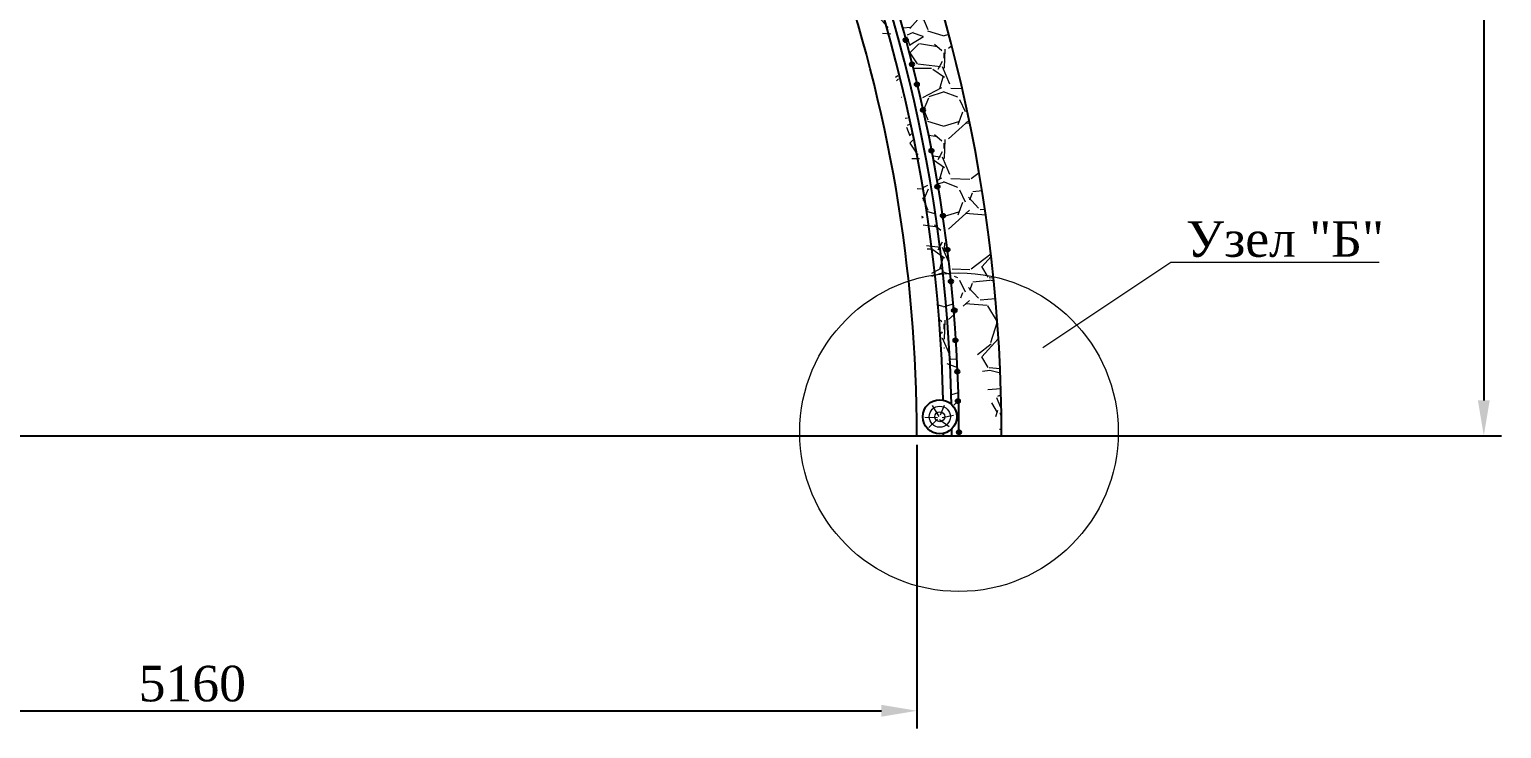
# Model space of a CAD drawing. Header units: millimetres. Extents: x -46762 to 161452, y -66984 to 31524.
# Drawn here: x -39204 to -34026, y -13341 to -10882 of the extents above; entities that cross this region are included whole.
import ezdxf

# ---------------------------------------------------------------- set-up
doc = ezdxf.new("R2010")
doc.units = ezdxf.units.MM
doc.header["$LTSCALE"] = 0.5
doc.styles.get("Standard").update_dxf_attribs({"font": 'TIMES.TTF'})
doc.dimstyles.new('ISO-25', dxfattribs={"dimscale": 50, "dimtxt": 2.5, "dimasz": 2.5, "dimexe": 1.25, "dimexo": 0.625, "dimtad": 1, "dimdec": 0, "dimtxsty": 'Standard', "dimcen": 2.5, "dimadec": 0, "dimazin": 0, "dimtfac": 1, "dimtdec": 0, "dimtmove": 0, "dimatfit": 3, "dimfxl": 1, "dimarcsym": 0})

# ---------------------------------------------------------------- blocks, each defined once
blk = doc.blocks.new('*D9')
at = {"color": 0, "lineweight": -2}
for p, q in [((-38631.4, -8216.3), (-34026.1, -8216.3)), ((-34088.6, -8341.3), (-34088.6, -12186.3)), ((-38631.4, -12311.3), (-34026.1, -12311.3))]:
    blk.add_line(p, q, dxfattribs=at)
at = {"color": 0}
for points in [[(-34109.4, -8341.3), (-34067.8, -8341.3), (-34088.6, -8216.3)], [(-34109.4, -12186.3), (-34067.8, -12186.3), (-34088.6, -12311.3)]]:
    blk.add_solid(points, dxfattribs=at)
at = {"layer": 'Defpoints', "color": 0}
for p in [(-38662.7, -8216.3), (-38662.7, -12311.3), (-34088.6, -12311.3)]:
    blk.add_point(p, dxfattribs=at)
at = {"color": 0, "lineweight": 15, "insert": (-34183.6, -10388.4), "char_height": 125, "attachment_point": 5, "rotation": 90}
blk.add_mtext('4095', dxfattribs=at)
blk = doc.blocks.new('*D10')
at = {"color": 0, "lineweight": -2}
for p, q in [((-41242.7, -12342.6), (-41242.7, -13340.6)), ((-36082.7, -12342.6), (-36082.7, -13340.6)), ((-41117.7, -13278.1), (-36207.7, -13278.1))]:
    blk.add_line(p, q, dxfattribs=at)
at = {"color": 0}
for points in [[(-41117.7, -13257.3), (-41117.7, -13299), (-41242.7, -13278.1)], [(-36207.7, -13257.3), (-36207.7, -13299), (-36082.7, -13278.1)]]:
    blk.add_solid(points, dxfattribs=at)
at = {"layer": 'Defpoints', "color": 0}
for p in [(-41242.7, -12311.3), (-36082.7, -12311.3), (-36082.7, -13278.1)]:
    blk.add_point(p, dxfattribs=at)
at = {"color": 0, "lineweight": 15, "insert": (-38631.5, -13183.3), "char_height": 125, "attachment_point": 5}
blk.add_mtext('5160', dxfattribs=at)

msp = doc.modelspace()

# ---------------------------------------------------------------- hatches: boundary and pattern name
at = {"lineweight": 9}
h = msp.add_hatch(dxfattribs=at)
h.set_pattern_fill('GRAVEL', color=256, scale=12.5, style=0)
h.set_pattern_definition([(228.0128, (-97673.256, -17195.63), (-2540.002158, -2857.503511), [42.7151, -4228.8125]), (184.9697, (-97701.831, -17227.38), (3810.0061633, 317.4977594), [73.3006, -7256.75]), (132.5104, (-97774.856, -17233.73), (3174.99769, -3492.5034116), [51.6853, -5116.8375]), (267.2737, (-97898.681, -17313.105), (317.4986214, 6349.9979567), [66.7506, -6608.3]), (292.8337, (-97901.856, -17379.78), (-1587.504507, 3810.0021663), [65.4543, -6479.975]), (357.2737, (-97876.456, -17440.105), (-6349.9979567, 317.4986214), [66.7506, -6608.3]), (37.6942, (-97809.781, -17443.28), (-4127.5026077, -3174.9971696), [88.2742, -8739.1375]), (72.2553, (-97739.931, -17389.305), (2222.5044457, 6985.0020258), [83.34, -8250.6625]), (121.4296, (-97714.531, -17309.93), (-2540.0006544, 4127.495145), [66.9766, -6630.6875]), (175.2364, (-97749.456, -17252.78), (3492.497257, -317.49702), [76.4641, -3746.7375]), (222.3974, (-97825.656, -17246.43), (-3810.0001147, -3492.4954563), [98.8848, -9789.6]), (138.8141, (-97584.356, -17316.28), (-2222.498584, 1904.99707), [33.7506, -3341.325]), (171.4692, (-97609.756, -17294.055), (4127.4936994, -635.0016), [64.2102, -6356.825]), (225, (-97673.26, -17284.53), (-7e-14, -317.4998), [44.9011, -404.1112]), (203.1986, (-97695.48, -17246.43), (1587.505353, 635.002784), [24.1801, -2393.825]), (291.8014, (-97717.706, -17255.955), (-317.50022, 952.500614), [34.1957, -1675.6]), (30.9638, (-97705.006, -17287.705), (952.498994, 635.000495), [55.54, -1795.7875]), (161.5651, (-97657.38, -17259.13), (635.00029, -317.49953), [40.1609, -963.8625]), (16.3895, (-97901.856, -17255.955), (3175.001752, 952.498019), [56.261, -5569.85]), (70.3462, (-97847.88, -17240.08), (-1269.996461, -3492.495061), [47.1999, -4672.775]), (293.1986, (-97657.38, -17195.63), (-635.002784, 1587.505353), [48.36, -2369.65]), (343.6105, (-97638.33, -17240.08), (-3175.001752, 952.498019), [56.261, -5569.85]), (339.444, (-97901.856, -17452.805), (-1587.50197, 634.99923), [54.2544, -2658.4625]), (294.7751, (-97851.056, -17471.855), (-1587.4963005, 3492.498378), [45.459, -4500.45]), (66.8014, (-97654.206, -17513.13), (635.002784, 1587.505353), [48.36, -2369.65]), (17.354, (-97635.156, -17468.68), (-4127.500223, -1269.9980845), [53.2229, -5269.05]), (69.444, (-97809.78, -17513.13), (-634.99923, -1587.50197), [27.1273, -2685.6]), (101.3099, (-97673.256, -17513.13), (-317.49843, 1269.99593), [16.1894, -1602.75]), (165.9638, (-97676.43, -17497.255), (952.50067, -317.49945), [65.4542, -1243.6312]), (186.009, (-97739.931, -17481.38), (3174.995318, 317.4992586), [60.6584, -6005.175]), (303.6901, (-97705.01, -17316.28), (-317.50011, 634.99939), [45.7905, -1098.9725]), (353.1572, (-97679.606, -17354.38), (5397.502232, -635.002844), [79.9446, -7914.5]), (60.9454, (-97600.23, -17363.905), (-1269.997046, -2222.494701), [32.6885, -3236.175]), (90, (-97584.36, -17335.33), (-317.5, 317.5), [19.05, -298.45]), (120.2564, (-97746.28, -17471.855), (1269.997308, -2222.498879), [44.1084, -4366.7375]), (48.0128, (-97768.506, -17433.755), (2540.002158, 2857.503511), [85.4304, -4186.1]), (0, (-97711.36, -17370.25), (317.5, 317.5), [82.55, -234.95]), (325.3048, (-97628.806, -17370.255), (-3174.994499, 2222.500211), [50.2012, -4969.9125]), (254.0546, (-97587.53, -17398.83), (-317.50081, -1270.003025), [46.2286, -2265.2125]), (207.646, (-97600.231, -17443.28), (-6032.497881, -3175.0019968), [75.2681, -7451.5625]), (175.4261, (-97666.906, -17478.205), (-4127.5009506, 317.498464), [79.6286, -7883.225]), (175.4261, (-97666.906, -17478.205), (-4127.5009506, 317.498464), [79.6286, -7883.225])])
edge = h.paths.add_edge_path()
edge.add_arc((-41238.51, -12310.84), 5453.81, 359.99482, 386.14505)
edge.add_arc((-41238.51, -12310.84), 5303.81, 359.99482, 386.14505)
h = msp.add_hatch(color=256)
h.paths.add_polyline_path([(-36121.97, -10911.84, 0.0001469), (-36121.98, -10914.96, -0.4075683), (-36117.26, -10919.79, -0.2818112), (-36119.89, -10924.1), (-36116.28, -10924.1, 0.1768497), (-36114.53, -10919.29, 0.4140377)])
h.paths.add_polyline_path([(-36121.98, -10914.96, -0.0001469), (-36121.97, -10911.84, 0.4143895), (-36129.43, -10919.29, 0.1768497), (-36127.68, -10924.1), (-36124.29, -10924.1, -0.2818112), (-36126.92, -10919.79, -0.4208902)])
h.paths.add_polyline_path([(-36116.28, -10924.1), (-36119.89, -10924.1, -0.2405059), (-36124.29, -10924.1), (-36127.68, -10924.1, 0.4650741)])
h = msp.add_hatch(color=256)
h.paths.add_polyline_path([(-36126.8, -10918.7, -0.0003244), (-36124.55, -10918.98, -0.8203955), (-36119.51, -10919.6, -0.0003244), (-36117.26, -10919.89, 0.0050535), (-36117.26, -10919.79, 0.892068)])
h.paths.add_polyline_path([(-36117.26, -10919.89, 0.0003244), (-36119.51, -10919.6, -0.0181559), (-36119.5, -10919.79, -1), (-36124.68, -10919.79, -0.0803625), (-36124.55, -10918.98, 0.0003244), (-36126.8, -10918.7, 0.0570445), (-36126.92, -10919.79, 0.9899437)])
h = msp.add_hatch(color=256)
edge = h.paths.add_edge_path()
edge.add_arc((-36122.09, -10919.79), 4.83, 0, 360)
edge = h.paths.add_edge_path(flags=16)
edge.add_arc((-36122.09, -10919.79), 2.59, 0, 360)
h = msp.add_hatch(color=256)
h.paths.add_polyline_path([(-36126.3, -10919.68, -0.0003244), (-36124.05, -10919.96, -0.8203955), (-36119.01, -10920.58, -0.0003244), (-36116.76, -10920.87, 0.0050535), (-36116.76, -10920.77, 0.892068)])
h.paths.add_polyline_path([(-36116.76, -10920.87, 0.0003244), (-36119.01, -10920.58, -0.0181559), (-36119, -10920.77, -1), (-36124.18, -10920.77, -0.0803625), (-36124.05, -10919.96, 0.0003244), (-36126.3, -10919.68, 0.0570445), (-36126.42, -10920.77, 0.9899437)])
h = msp.add_hatch(color=256)
edge = h.paths.add_edge_path()
edge.add_arc((-36121.59, -10920.77), 4.83, 0, 360)
edge = h.paths.add_edge_path(flags=16)
edge.add_arc((-36121.59, -10920.77), 2.59, 0, 360)
for points in [[(-36124.68, -10919.79, 0.4142136), (-36122.09, -10922.38), (-36122.09, -10919.79), (-36119.5, -10919.79, 1)], [(-36124.57, -10919.29, 0.4142136), (-36121.98, -10921.88), (-36121.98, -10919.29), (-36119.39, -10919.29, 1)], [(-36124.18, -10920.77, 0.4142136), (-36121.59, -10923.36), (-36121.59, -10920.77), (-36119, -10920.77, 1)], [(-36119.5, -10919.79), (-36122.09, -10919.79), (-36122.09, -10922.38, 0.4142136)], [(-36122.06, -10918.63, 0.4142136), (-36119.48, -10921.22), (-36119.48, -10918.63), (-36116.89, -10918.63, 1)], [(-36119.39, -10919.29), (-36121.98, -10919.29), (-36121.98, -10921.88, 0.4142136)], [(-36119, -10920.77), (-36121.59, -10920.77), (-36121.59, -10923.36, 0.4142136)], [(-36116.89, -10918.63), (-36119.48, -10918.63), (-36119.48, -10921.22, 0.4142136)], [(-36102.49, -11004.55, 0.4142136), (-36099.91, -11007.14), (-36099.91, -11004.55), (-36097.32, -11004.55, 1)], [(-36102.49, -11004.55, 0.4142136), (-36099.91, -11007.14), (-36099.91, -11004.55), (-36097.32, -11004.55, 1)], [(-36102.38, -11004.06, 0.4142136), (-36099.79, -11006.64), (-36099.79, -11004.06), (-36097.21, -11004.06, 1)], [(-36097.32, -11004.55), (-36099.91, -11004.55), (-36099.91, -11007.14, 0.4142136)], [(-36097.32, -11004.55), (-36099.91, -11004.55), (-36099.91, -11007.14, 0.4142136)], [(-36099.79, -11004.06, 0.4142136), (-36097.21, -11006.64), (-36097.21, -11004.06), (-36094.62, -11004.06, 1)], [(-36097.21, -11004.06), (-36099.79, -11004.06), (-36099.79, -11006.64, 0.4142136)], [(-36094.62, -11004.06), (-36097.21, -11004.06), (-36097.21, -11006.64, 0.4142136)], [(-36085.53, -11075.57, 0.4142136), (-36082.94, -11078.15), (-36082.94, -11075.57), (-36080.35, -11075.57, 1)], [(-36085.41, -11075.07, 0.4142136), (-36082.83, -11077.66), (-36082.83, -11075.07), (-36080.24, -11075.07, 1)], [(-36085.41, -11075.07, 0.4142136), (-36082.83, -11077.66), (-36082.83, -11075.07), (-36080.24, -11075.07, 1)], [(-36083.27, -11072.97, 0.4142136), (-36080.68, -11075.56), (-36080.68, -11072.97), (-36078.09, -11072.97, 1)], [(-36080.35, -11075.57), (-36082.94, -11075.57), (-36082.94, -11078.15, 0.4142136)], [(-36080.24, -11075.07), (-36082.83, -11075.07), (-36082.83, -11077.66, 0.4142136)], [(-36080.24, -11075.07), (-36082.83, -11075.07), (-36082.83, -11077.66, 0.4142136)], [(-36078.09, -11072.97), (-36080.68, -11072.97), (-36080.68, -11075.56, 0.4142136)], [(-36063.81, -11165.34, 0.4142136), (-36061.22, -11167.93), (-36061.22, -11165.34), (-36058.63, -11165.34, 1)], [(-36063.81, -11165.34, 0.4142136), (-36061.22, -11167.93), (-36061.22, -11165.34), (-36058.63, -11165.34, 1)], [(-36063.7, -11164.84, 0.4142136), (-36061.11, -11167.43), (-36061.11, -11164.84), (-36058.52, -11164.84, 1)], [(-36058.63, -11165.34), (-36061.22, -11165.34), (-36061.22, -11167.93, 0.4142136)], [(-36058.63, -11165.34), (-36061.22, -11165.34), (-36061.22, -11167.93, 0.4142136)], [(-36061.11, -11164.84, 0.4142136), (-36058.52, -11167.43), (-36058.52, -11164.84), (-36055.93, -11164.84, 1)], [(-36058.52, -11164.84), (-36061.11, -11164.84), (-36061.11, -11167.43, 0.4142136)], [(-36055.93, -11164.84), (-36058.52, -11164.84), (-36058.52, -11167.43, 0.4142136)], [(-36034.12, -11308.76, 0.4142136), (-36031.53, -11311.35), (-36031.53, -11308.76), (-36028.95, -11308.76, 1)], [(-36034.01, -11308.26, 0.4142136), (-36031.42, -11310.85), (-36031.42, -11308.26), (-36028.83, -11308.26, 1)], [(-36033.65, -11309.84, 0.4142136), (-36031.06, -11312.42), (-36031.06, -11309.84), (-36028.47, -11309.84, 1)], [(-36028.95, -11308.76), (-36031.53, -11308.76), (-36031.53, -11311.35, 0.4142136)], [(-36031.47, -11307.79, 0.4142136), (-36028.88, -11310.38), (-36028.88, -11307.79), (-36026.29, -11307.79, 1)], [(-36028.83, -11308.26), (-36031.42, -11308.26), (-36031.42, -11310.85, 0.4142136)], [(-36028.47, -11309.84), (-36031.06, -11309.84), (-36031.06, -11312.42, 0.4142136)], [(-36026.29, -11307.79), (-36028.88, -11307.79), (-36028.88, -11310.38, 0.4142136)], [(-36013.17, -11435.22, 0.4142136), (-36010.58, -11437.81), (-36010.58, -11435.22), (-36008, -11435.22, 1)], [(-36013.06, -11434.72, 0.4142136), (-36010.47, -11437.31), (-36010.47, -11434.72), (-36007.88, -11434.72, 1)], [(-36008, -11435.22), (-36010.58, -11435.22), (-36010.58, -11437.81, 0.4142136)], [(-36010.47, -11434.72, 0.4142136), (-36007.88, -11437.31), (-36007.88, -11434.72), (-36005.3, -11434.72, 1)], [(-36007.88, -11434.72), (-36010.47, -11434.72), (-36010.47, -11437.31, 0.4142136)], [(-36008.27, -11432.7, 0.4142136), (-36005.68, -11435.29), (-36005.68, -11432.7), (-36003.09, -11432.7, 1)], [(-36005.3, -11434.72), (-36007.88, -11434.72), (-36007.88, -11437.31, 0.4142136)], [(-36003.09, -11432.7), (-36005.68, -11432.7), (-36005.68, -11435.29, 0.4142136)], [(-35996.3, -11536.08, 0.4142136), (-35993.72, -11538.67), (-35993.72, -11536.08), (-35991.13, -11536.08, 1)], [(-35994.11, -11537.77, 0.4142136), (-35991.53, -11540.35), (-35991.53, -11537.77), (-35988.94, -11537.77, 1)], [(-35994.08, -11534.09, 0.4142136), (-35991.49, -11536.68), (-35991.49, -11534.09), (-35988.91, -11534.09, 1)], [(-35994, -11537.27, 0.4142136), (-35991.41, -11539.86), (-35991.41, -11537.27), (-35988.83, -11537.27, 1)], [(-35991.13, -11536.08), (-35993.72, -11536.08), (-35993.72, -11538.67, 0.4142136)], [(-35988.94, -11537.77), (-35991.53, -11537.77), (-35991.53, -11540.35, 0.4142136)], [(-35988.91, -11534.09), (-35991.49, -11534.09), (-35991.49, -11536.68, 0.4142136)], [(-35988.83, -11537.27), (-35991.41, -11537.27), (-35991.41, -11539.86, 0.4142136)], [(-35978.27, -11656.04, 0.4142136), (-35975.68, -11658.62), (-35975.68, -11656.04), (-35973.09, -11656.04, 1)], [(-35977.93, -11656.86, 0.4142136), (-35975.34, -11659.45), (-35975.34, -11656.86), (-35972.76, -11656.86, 1)], [(-35977.82, -11656.37, 0.4142136), (-35975.23, -11658.95), (-35975.23, -11656.37), (-35972.64, -11656.37, 1)], [(-35973.09, -11656.04), (-35975.68, -11656.04), (-35975.68, -11658.62, 0.4142136)], [(-35975.62, -11655, 0.4142136), (-35973.04, -11657.58), (-35973.04, -11655), (-35970.45, -11655, 1)], [(-35972.76, -11656.86), (-35975.34, -11656.86), (-35975.34, -11659.45, 0.4142136)], [(-35972.64, -11656.37), (-35975.23, -11656.37), (-35975.23, -11658.95, 0.4142136)], [(-35970.45, -11655), (-35973.04, -11655), (-35973.04, -11657.58, 0.4142136)], [(-35968.07, -11768.21, 0.4142136), (-35965.48, -11770.79), (-35965.48, -11768.21), (-35962.89, -11768.21, 1)], [(-35965.61, -11768.45, 0.4142136), (-35963.02, -11771.04), (-35963.02, -11768.45), (-35960.43, -11768.45, 1)], [(-35965.49, -11767.95, 0.4142136), (-35962.91, -11770.54), (-35962.91, -11767.95), (-35960.32, -11767.95, 1)], [(-35962.89, -11768.21), (-35965.48, -11768.21), (-35965.48, -11770.79, 0.4142136)], [(-35965.37, -11767.71, 0.4142136), (-35962.78, -11770.3), (-35962.78, -11767.71), (-35960.19, -11767.71, 1)], [(-35960.43, -11768.45), (-35963.02, -11768.45), (-35963.02, -11771.04, 0.4142136)], [(-35960.32, -11767.95), (-35962.91, -11767.95), (-35962.91, -11770.54, 0.4142136)], [(-35960.19, -11767.71), (-35962.78, -11767.71), (-35962.78, -11770.3, 0.4142136)], [(-35957.39, -11870.04, 0.4142136), (-35954.8, -11872.63), (-35954.8, -11870.04), (-35952.21, -11870.04, 1)], [(-35955.12, -11868.12, 0.4142136), (-35952.53, -11870.71), (-35952.53, -11868.12), (-35949.94, -11868.12, 1)], [(-35952.21, -11870.04), (-35954.8, -11870.04), (-35954.8, -11872.63, 0.4142136)], [(-35952.67, -11870.54, 0.4142136), (-35950.08, -11873.13), (-35950.08, -11870.54), (-35947.49, -11870.54, 1)], [(-35952.56, -11870.04, 0.4142136), (-35949.97, -11872.63), (-35949.97, -11870.04), (-35947.38, -11870.04, 1)], [(-35949.94, -11868.12), (-35952.53, -11868.12), (-35952.53, -11870.71, 0.4142136)], [(-35947.49, -11870.54), (-35950.08, -11870.54), (-35950.08, -11873.13, 0.4142136)], [(-35947.38, -11870.04), (-35949.97, -11870.04), (-35949.97, -11872.63, 0.4142136)], [(-35949.72, -11975.68, 0.4142136), (-35947.13, -11978.27), (-35947.13, -11975.68), (-35944.55, -11975.68, 1)], [(-35949.61, -11975.18, 0.4142136), (-35947.02, -11977.77), (-35947.02, -11975.18), (-35944.44, -11975.18, 1)], [(-35949.61, -11975.18, 0.4142136), (-35947.02, -11977.77), (-35947.02, -11975.18), (-35944.44, -11975.18, 1)], [(-35944.55, -11975.68), (-35947.13, -11975.68), (-35947.13, -11978.27, 0.4142136)], [(-35944.44, -11975.18), (-35947.02, -11975.18), (-35947.02, -11977.77, 0.4142136)], [(-35944.44, -11975.18), (-35947.02, -11975.18), (-35947.02, -11977.77, 0.4142136)], [(-35946.91, -11974.69, 0.4142136), (-35944.32, -11977.27), (-35944.32, -11974.69), (-35941.74, -11974.69, 1)], [(-35941.74, -11974.69), (-35944.32, -11974.69), (-35944.32, -11977.27, 0.4142136)], [(-35943.18, -12085.67, 0.4142136), (-35940.59, -12088.25), (-35940.59, -12085.67), (-35938, -12085.67, 1)], [(-35943.06, -12085.17, 0.4142136), (-35940.48, -12087.76), (-35940.48, -12085.17), (-35937.89, -12085.17, 1)], [(-35943.06, -12085.17, 0.4142136), (-35940.48, -12087.76), (-35940.48, -12085.17), (-35937.89, -12085.17, 1)], [(-35940.76, -12083.3, 0.4142136), (-35938.17, -12085.89), (-35938.17, -12083.3), (-35935.58, -12083.3, 1)], [(-35938, -12085.67), (-35940.59, -12085.67), (-35940.59, -12088.25, 0.4142136)], [(-35937.89, -12085.17), (-35940.48, -12085.17), (-35940.48, -12087.76, 0.4142136)], [(-35937.89, -12085.17), (-35940.48, -12085.17), (-35940.48, -12087.76, 0.4142136)], [(-35935.58, -12083.3), (-35938.17, -12083.3), (-35938.17, -12085.89, 0.4142136)], [(-35941.3, -12189.62, 0.4142136), (-35938.71, -12192.21), (-35938.71, -12189.62), (-35936.12, -12189.62, 1)], [(-35941.19, -12189.12, 0.4142136), (-35938.6, -12191.71), (-35938.6, -12189.12), (-35936.01, -12189.12, 1)], [(-35941.03, -12191.71, 0.4142136), (-35938.44, -12194.29), (-35938.44, -12191.71), (-35935.85, -12191.71, 1)], [(-35938.71, -12189.86, 0.4142136), (-35936.12, -12192.45), (-35936.12, -12189.86), (-35933.53, -12189.86, 1)], [(-35936.12, -12189.62), (-35938.71, -12189.62), (-35938.71, -12192.21, 0.4142136)], [(-35936.01, -12189.12), (-35938.6, -12189.12), (-35938.6, -12191.71, 0.4142136)], [(-35935.85, -12191.71), (-35938.44, -12191.71), (-35938.44, -12194.29, 0.4142136)], [(-35933.53, -12189.86), (-35936.12, -12189.86), (-35936.12, -12192.45, 0.4142136)], [(-35938.71, -12300.52, 0.4142136), (-35936.12, -12303.11), (-35936.12, -12300.52), (-35933.53, -12300.52, 1)], [(-35937.41, -12298.85, 0.4142136), (-35934.82, -12301.44), (-35934.82, -12298.85), (-35932.23, -12298.85, 1)], [(-35937.3, -12298.35, 0.4142136), (-35934.71, -12300.94), (-35934.71, -12298.35), (-35932.12, -12298.35, 1)], [(-35936.6, -12299.7, 0.4142136), (-35934.01, -12302.28), (-35934.01, -12299.7), (-35931.42, -12299.7, 1)], [(-35933.53, -12300.52), (-35936.12, -12300.52), (-35936.12, -12303.11, 0.4142136)], [(-35932.23, -12298.85), (-35934.82, -12298.85), (-35934.82, -12301.44, 0.4142136)], [(-35932.12, -12298.35), (-35934.71, -12298.35), (-35934.71, -12300.94, 0.4142136)], [(-35931.42, -12299.7), (-35934.01, -12299.7), (-35934.01, -12302.28, 0.4142136)]]:
    msp.add_hatch(color=256).paths.add_polyline_path(points)
h = msp.add_hatch(color=256)
h.paths.add_polyline_path([(-36099.79, -10996.6, 0.0001469), (-36099.8, -10999.72, -0.4075683), (-36095.07, -11004.55, -0.2818112), (-36097.71, -11008.86), (-36094.09, -11008.86, 0.1768497), (-36092.34, -11004.06, 0.4140377)])
h.paths.add_polyline_path([(-36099.8, -10999.72, -0.0001469), (-36099.79, -10996.6, 0.4143895), (-36107.25, -11004.06, 0.1768497), (-36105.49, -11008.86), (-36102.1, -11008.86, -0.2818112), (-36104.74, -11004.55, -0.4208902)])
h.paths.add_polyline_path([(-36094.09, -11008.86), (-36097.71, -11008.86, -0.2405059), (-36102.1, -11008.86), (-36105.49, -11008.86, 0.4650741)])
h = msp.add_hatch(color=256)
h.paths.add_polyline_path([(-36104.61, -11003.46, -0.0003244), (-36102.36, -11003.74, -0.8203955), (-36097.32, -11004.37, -0.0003244), (-36095.07, -11004.65, 0.0050535), (-36095.07, -11004.55, 0.892068)])
h.paths.add_polyline_path([(-36095.07, -11004.65, 0.0003244), (-36097.32, -11004.37, -0.0181559), (-36097.32, -11004.55, -1), (-36102.49, -11004.55, -0.0803625), (-36102.36, -11003.74, 0.0003244), (-36104.61, -11003.46, 0.0570445), (-36104.74, -11004.55, 0.9899437)])
h = msp.add_hatch(color=256)
edge = h.paths.add_edge_path()
edge.add_arc((-36099.91, -11004.55), 4.83, 0, 360)
edge = h.paths.add_edge_path(flags=16)
edge.add_arc((-36099.91, -11004.55), 2.59, 0, 360)
h = msp.add_hatch(color=256)
h.paths.add_polyline_path([(-36104.61, -11003.46, -0.0003244), (-36102.36, -11003.74, -0.8203955), (-36097.32, -11004.37, -0.0003244), (-36095.07, -11004.65, 0.0050535), (-36095.07, -11004.55, 0.892068)])
h.paths.add_polyline_path([(-36095.07, -11004.65, 0.0003244), (-36097.32, -11004.37, -0.0181559), (-36097.32, -11004.55, -1), (-36102.49, -11004.55, -0.0803625), (-36102.36, -11003.74, 0.0003244), (-36104.61, -11003.46, 0.0570445), (-36104.74, -11004.55, 0.9899437)])
h = msp.add_hatch(color=256)
edge = h.paths.add_edge_path()
edge.add_arc((-36099.91, -11004.55), 4.83, 0, 360)
edge = h.paths.add_edge_path(flags=16)
edge.add_arc((-36099.91, -11004.55), 2.59, 0, 360)
h = msp.add_hatch(color=256)
h.paths.add_polyline_path([(-36082.82, -11067.62, 0.0001469), (-36082.83, -11070.74, -0.4075683), (-36078.1, -11075.57, -0.2818112), (-36080.74, -11079.87), (-36077.13, -11079.87, 0.1768497), (-36075.37, -11075.07, 0.4140377)])
h.paths.add_polyline_path([(-36082.83, -11070.74, -0.0001469), (-36082.82, -11067.62, 0.4143895), (-36090.28, -11075.07, 0.1768497), (-36088.52, -11079.87), (-36085.13, -11079.87, -0.2818112), (-36087.77, -11075.57, -0.4208902)])
h.paths.add_polyline_path([(-36077.13, -11079.87), (-36080.74, -11079.87, -0.2405059), (-36085.13, -11079.87), (-36088.52, -11079.87, 0.4650741)])
h = msp.add_hatch(color=256)
h.paths.add_polyline_path([(-36087.64, -11074.47, -0.0003244), (-36085.39, -11074.75, -0.8203955), (-36080.36, -11075.38, -0.0003244), (-36078.11, -11075.66, 0.0050535), (-36078.1, -11075.57, 0.892068)])
h.paths.add_polyline_path([(-36078.11, -11075.66, 0.0003244), (-36080.36, -11075.38, -0.0181559), (-36080.35, -11075.57, -1), (-36085.53, -11075.57, -0.0803625), (-36085.39, -11074.75, 0.0003244), (-36087.64, -11074.47, 0.0570445), (-36087.77, -11075.57, 0.9899437)])
h = msp.add_hatch(color=256)
edge = h.paths.add_edge_path()
edge.add_arc((-36082.94, -11075.57), 4.83, 0, 360)
edge = h.paths.add_edge_path(flags=16)
edge.add_arc((-36082.94, -11075.57), 2.59, 0, 360)
h = msp.add_hatch(color=256)
edge = h.paths.add_edge_path()
edge.add_arc((-36082.83, -11075.07), 4.83, 0, 360)
edge = h.paths.add_edge_path(flags=16)
edge.add_arc((-36082.83, -11075.07), 2.59, 0, 360)
h = msp.add_hatch(color=256)
h.paths.add_polyline_path([(-36087.53, -11073.98, -0.0003244), (-36085.28, -11074.25, -0.8203955), (-36080.24, -11074.88, -0.0003244), (-36077.99, -11075.17, 0.0050535), (-36077.99, -11075.07, 0.892068)])
h.paths.add_polyline_path([(-36077.99, -11075.17, 0.0003244), (-36080.24, -11074.88, -0.0181559), (-36080.24, -11075.07, -1), (-36085.41, -11075.07, -0.0803625), (-36085.28, -11074.25, 0.0003244), (-36087.53, -11073.98, 0.0570445), (-36087.66, -11075.07, 0.9899437)])
h = msp.add_hatch(color=256)
h.paths.add_polyline_path([(-36061.1, -11157.39, 0.0001469), (-36061.11, -11160.51, -0.4075683), (-36056.39, -11165.34, -0.2818112), (-36059.02, -11169.64), (-36055.41, -11169.64, 0.1768497), (-36053.66, -11164.84, 0.4140377)])
h.paths.add_polyline_path([(-36061.11, -11160.51, -0.0001469), (-36061.1, -11157.39, 0.4143895), (-36068.56, -11164.84, 0.1768497), (-36066.81, -11169.64), (-36063.42, -11169.64, -0.2818112), (-36066.05, -11165.34, -0.4208902)])
h.paths.add_polyline_path([(-36055.41, -11169.64), (-36059.02, -11169.64, -0.2405059), (-36063.42, -11169.64), (-36066.81, -11169.64, 0.4650741)])
h = msp.add_hatch(color=256)
h.paths.add_polyline_path([(-36065.93, -11164.25, -0.0003244), (-36063.68, -11164.52, -0.8203955), (-36058.64, -11165.15, -0.0003244), (-36056.39, -11165.44, 0.0050535), (-36056.39, -11165.34, 0.892068)])
h.paths.add_polyline_path([(-36056.39, -11165.44, 0.0003244), (-36058.64, -11165.15, -0.0181559), (-36058.63, -11165.34, -1), (-36063.81, -11165.34, -0.0803625), (-36063.68, -11164.52, 0.0003244), (-36065.93, -11164.25, 0.0570445), (-36066.05, -11165.34, 0.9899437)])
h = msp.add_hatch(color=256)
edge = h.paths.add_edge_path()
edge.add_arc((-36061.22, -11165.34), 4.83, 0, 360)
edge = h.paths.add_edge_path(flags=16)
edge.add_arc((-36061.22, -11165.34), 2.59, 0, 360)
h = msp.add_hatch(color=256)
h.paths.add_polyline_path([(-36065.93, -11164.25, -0.0003244), (-36063.68, -11164.52, -0.8203955), (-36058.64, -11165.15, -0.0003244), (-36056.39, -11165.44, 0.0050535), (-36056.39, -11165.34, 0.892068)])
h.paths.add_polyline_path([(-36056.39, -11165.44, 0.0003244), (-36058.64, -11165.15, -0.0181559), (-36058.63, -11165.34, -1), (-36063.81, -11165.34, -0.0803625), (-36063.68, -11164.52, 0.0003244), (-36065.93, -11164.25, 0.0570445), (-36066.05, -11165.34, 0.9899437)])
h = msp.add_hatch(color=256)
edge = h.paths.add_edge_path()
edge.add_arc((-36061.22, -11165.34), 4.83, 0, 360)
edge = h.paths.add_edge_path(flags=16)
edge.add_arc((-36061.22, -11165.34), 2.59, 0, 360)
h = msp.add_hatch(color=256)
h.paths.add_polyline_path([(-36031.42, -11300.81, 0.0001469), (-36031.42, -11303.93, -0.4075683), (-36026.7, -11308.76, -0.2818112), (-36029.34, -11313.06), (-36025.72, -11313.06, 0.1768497), (-36023.97, -11308.26, 0.4140377)])
h.paths.add_polyline_path([(-36031.42, -11303.93, -0.0001469), (-36031.42, -11300.81, 0.4143895), (-36038.87, -11308.26, 0.1768497), (-36037.12, -11313.06), (-36033.73, -11313.06, -0.2818112), (-36036.37, -11308.76, -0.4208902)])
h.paths.add_polyline_path([(-36025.72, -11313.06), (-36029.34, -11313.06, -0.2405059), (-36033.73, -11313.06), (-36037.12, -11313.06, 0.4650741)])
h = msp.add_hatch(color=256)
edge = h.paths.add_edge_path()
edge.add_arc((-36031.53, -11308.76), 4.83, 0, 360)
edge = h.paths.add_edge_path(flags=16)
edge.add_arc((-36031.53, -11308.76), 2.59, 0, 360)
h = msp.add_hatch(color=256)
h.paths.add_polyline_path([(-36036.24, -11307.67, -0.0003244), (-36033.99, -11307.94, -0.8203955), (-36028.95, -11308.57, -0.0003244), (-36026.7, -11308.86, 0.0050535), (-36026.7, -11308.76, 0.892068)])
h.paths.add_polyline_path([(-36026.7, -11308.86, 0.0003244), (-36028.95, -11308.57, -0.0181559), (-36028.95, -11308.76, -1), (-36034.12, -11308.76, -0.0803625), (-36033.99, -11307.94, 0.0003244), (-36036.24, -11307.67, 0.0570445), (-36036.37, -11308.76, 0.9899437)])
h = msp.add_hatch(color=256)
edge = h.paths.add_edge_path()
edge.add_arc((-36031.06, -11309.84), 4.83, 0, 360)
edge = h.paths.add_edge_path(flags=16)
edge.add_arc((-36031.06, -11309.84), 2.59, 0, 360)
h = msp.add_hatch(color=256)
h.paths.add_polyline_path([(-36035.77, -11308.74, -0.0003244), (-36033.52, -11309.02, -0.8203955), (-36028.48, -11309.65, -0.0003244), (-36026.23, -11309.93, 0.0050535), (-36026.23, -11309.84, 0.892068)])
h.paths.add_polyline_path([(-36026.23, -11309.93, 0.0003244), (-36028.48, -11309.65, -0.0181559), (-36028.47, -11309.84, -1), (-36033.65, -11309.84, -0.0803625), (-36033.52, -11309.02, 0.0003244), (-36035.77, -11308.74, 0.0570445), (-36035.89, -11309.84, 0.9899437)])
h = msp.add_hatch(color=256)
h.paths.add_polyline_path([(-36010.47, -11427.27, 0.0001469), (-36010.47, -11430.39, -0.4075683), (-36005.75, -11435.22, -0.2818112), (-36008.39, -11439.52), (-36004.77, -11439.52, 0.1768497), (-36003.02, -11434.72, 0.4140377)])
h.paths.add_polyline_path([(-36010.47, -11430.39, -0.0001469), (-36010.47, -11427.27, 0.4143895), (-36017.92, -11434.72, 0.1768497), (-36016.17, -11439.52), (-36012.78, -11439.52, -0.2818112), (-36015.42, -11435.22, -0.4208902)])
h.paths.add_polyline_path([(-36004.77, -11439.52), (-36008.39, -11439.52, -0.2405059), (-36012.78, -11439.52), (-36016.17, -11439.52, 0.4650741)])
h = msp.add_hatch(color=256)
h.paths.add_polyline_path([(-36015.29, -11434.13, -0.0003244), (-36013.04, -11434.4, -0.8203955), (-36008, -11435.03, -0.0003244), (-36005.75, -11435.32, 0.0050535), (-36005.75, -11435.22, 0.892068)])
h.paths.add_polyline_path([(-36005.75, -11435.32, 0.0003244), (-36008, -11435.03, -0.0181559), (-36008, -11435.22, -1), (-36013.17, -11435.22, -0.0803625), (-36013.04, -11434.4, 0.0003244), (-36015.29, -11434.13, 0.0570445), (-36015.42, -11435.22, 0.9899437)])
h = msp.add_hatch(color=256)
edge = h.paths.add_edge_path()
edge.add_arc((-36010.58, -11435.22), 4.83, 0, 360)
edge = h.paths.add_edge_path(flags=16)
edge.add_arc((-36010.58, -11435.22), 2.59, 0, 360)
h = msp.add_hatch(color=256)
h.paths.add_polyline_path([(-36012.59, -11433.63, -0.0003244), (-36010.34, -11433.91, -0.8203955), (-36005.3, -11434.54, -0.0003244), (-36003.05, -11434.82, 0.0050535), (-36003.05, -11434.72, 0.892068)])
h.paths.add_polyline_path([(-36003.05, -11434.82, 0.0003244), (-36005.3, -11434.54, -0.0181559), (-36005.3, -11434.72, -1), (-36010.47, -11434.72, -0.0803625), (-36010.34, -11433.91, 0.0003244), (-36012.59, -11433.63, 0.0570445), (-36012.72, -11434.72, 0.9899437)])
h = msp.add_hatch(color=256)
edge = h.paths.add_edge_path()
edge.add_arc((-36007.88, -11434.72), 4.83, 0, 360)
edge = h.paths.add_edge_path(flags=16)
edge.add_arc((-36007.88, -11434.72), 2.59, 0, 360)
h = msp.add_hatch(color=256)
h.paths.add_polyline_path([(-35991.41, -11529.82, 0.0001469), (-35991.42, -11532.93, -0.4075683), (-35986.69, -11537.77, -0.2818112), (-35989.33, -11542.07), (-35985.72, -11542.07, 0.1768497), (-35983.96, -11537.27, 0.4140377)])
h.paths.add_polyline_path([(-35991.42, -11532.93, -0.0001469), (-35991.41, -11529.82, 0.4143895), (-35998.87, -11537.27, 0.1768497), (-35997.11, -11542.07), (-35993.72, -11542.07, -0.2818112), (-35996.36, -11537.77, -0.4208902)])
h.paths.add_polyline_path([(-35985.72, -11542.07), (-35989.33, -11542.07, -0.2405059), (-35993.72, -11542.07), (-35997.11, -11542.07, 0.4650741)])
h = msp.add_hatch(color=256)
h.paths.add_polyline_path([(-35998.42, -11534.99, -0.0003244), (-35996.17, -11535.27, -0.8203955), (-35991.13, -11535.9, -0.0003244), (-35988.88, -11536.18, 0.0050535), (-35988.88, -11536.08, 0.892068)])
h.paths.add_polyline_path([(-35988.88, -11536.18, 0.0003244), (-35991.13, -11535.9, -0.0181559), (-35991.13, -11536.08, -1), (-35996.3, -11536.08, -0.0803625), (-35996.17, -11535.27, 0.0003244), (-35998.42, -11534.99, 0.0570445), (-35998.55, -11536.08, 0.9899437)])
h = msp.add_hatch(color=256)
edge = h.paths.add_edge_path()
edge.add_arc((-35993.72, -11536.08), 4.83, 0, 360)
edge = h.paths.add_edge_path(flags=16)
edge.add_arc((-35993.72, -11536.08), 2.59, 0, 360)
h = msp.add_hatch(color=256)
h.paths.add_polyline_path([(-35996.23, -11536.67, -0.0003244), (-35993.98, -11536.95, -0.8203955), (-35988.94, -11537.58, -0.0003244), (-35986.69, -11537.86, 0.0050535), (-35986.69, -11537.77, 0.892068)])
h.paths.add_polyline_path([(-35986.69, -11537.86, 0.0003244), (-35988.94, -11537.58, -0.0181559), (-35988.94, -11537.77, -1), (-35994.11, -11537.77, -0.0803625), (-35993.98, -11536.95, 0.0003244), (-35996.23, -11536.67, 0.0570445), (-35996.36, -11537.77, 0.9899437)])
h = msp.add_hatch(color=256)
edge = h.paths.add_edge_path()
edge.add_arc((-35991.53, -11537.77), 4.83, 0, 360)
edge = h.paths.add_edge_path(flags=16)
edge.add_arc((-35991.53, -11537.77), 2.59, 0, 360)
h = msp.add_hatch(color=256)
h.paths.add_polyline_path([(-35975.23, -11648.91, 0.0001469), (-35975.23, -11652.03, -0.4075683), (-35970.51, -11656.86, -0.2818112), (-35973.15, -11661.17), (-35969.53, -11661.17, 0.1768497), (-35967.78, -11656.37, 0.4140377)])
h.paths.add_polyline_path([(-35975.23, -11652.03, -0.0001469), (-35975.23, -11648.91, 0.4143895), (-35982.68, -11656.37, 0.1768497), (-35980.93, -11661.17), (-35977.54, -11661.17, -0.2818112), (-35980.18, -11656.86, -0.4208902)])
h.paths.add_polyline_path([(-35969.53, -11661.17), (-35973.15, -11661.17, -0.2405059), (-35977.54, -11661.17), (-35980.93, -11661.17, 0.4650741)])
h = msp.add_hatch(color=256)
h.paths.add_polyline_path([(-35980.39, -11654.94, -0.0003244), (-35978.13, -11655.22, -0.8203955), (-35973.1, -11655.85, -0.0003244), (-35970.85, -11656.13, 0.0050535), (-35970.85, -11656.04, 0.892068)])
h.paths.add_polyline_path([(-35970.85, -11656.13, 0.0003244), (-35973.1, -11655.85, -0.0181559), (-35973.09, -11656.04, -1), (-35978.27, -11656.04, -0.0803625), (-35978.13, -11655.22, 0.0003244), (-35980.39, -11654.94, 0.0570445), (-35980.51, -11656.04, 0.9899437)])
h = msp.add_hatch(color=256)
edge = h.paths.add_edge_path()
edge.add_arc((-35975.68, -11656.04), 4.83, 0, 360)
edge = h.paths.add_edge_path(flags=16)
edge.add_arc((-35975.68, -11656.04), 2.59, 0, 360)
h = msp.add_hatch(color=256)
h.paths.add_polyline_path([(-35980.05, -11655.77, -0.0003244), (-35977.8, -11656.05, -0.8203955), (-35972.76, -11656.68, -0.0003244), (-35970.51, -11656.96, 0.0050535), (-35970.51, -11656.86, 0.892068)])
h.paths.add_polyline_path([(-35970.51, -11656.96, 0.0003244), (-35972.76, -11656.68, -0.0181559), (-35972.76, -11656.86, -1), (-35977.93, -11656.86, -0.0803625), (-35977.8, -11656.05, 0.0003244), (-35980.05, -11655.77, 0.0570445), (-35980.18, -11656.86, 0.9899437)])
h = msp.add_hatch(color=256)
edge = h.paths.add_edge_path()
edge.add_arc((-35975.34, -11656.86), 4.83, 0, 360)
edge = h.paths.add_edge_path(flags=16)
edge.add_arc((-35975.34, -11656.86), 2.59, 0, 360)
h = msp.add_hatch(color=256)
h.paths.add_polyline_path([(-35962.9, -11760.5, 0.0001469), (-35962.91, -11763.62, -0.4075683), (-35958.19, -11768.45, -0.2818112), (-35960.82, -11772.75), (-35957.21, -11772.75, 0.1768497), (-35955.45, -11767.95, 0.4140377)])
h.paths.add_polyline_path([(-35962.91, -11763.62, -0.0001469), (-35962.9, -11760.5, 0.4143895), (-35970.36, -11767.95, 0.1768497), (-35968.6, -11772.75), (-35965.22, -11772.75, -0.2818112), (-35967.85, -11768.45, -0.4208902)])
h.paths.add_polyline_path([(-35957.21, -11772.75), (-35960.82, -11772.75, -0.2405059), (-35965.22, -11772.75), (-35968.6, -11772.75, 0.4650741)])
h = msp.add_hatch(color=256)
edge = h.paths.add_edge_path()
edge.add_arc((-35965.48, -11768.21), 4.83, 0, 360)
edge = h.paths.add_edge_path(flags=16)
edge.add_arc((-35965.48, -11768.21), 2.59, 0, 360)
h = msp.add_hatch(color=256)
h.paths.add_polyline_path([(-35970.19, -11767.11, -0.0003244), (-35967.94, -11767.39, -0.8203955), (-35962.9, -11768.02, -0.0003244), (-35960.65, -11768.3, 0.0050535), (-35960.65, -11768.21, 0.892068)])
h.paths.add_polyline_path([(-35960.65, -11768.3, 0.0003244), (-35962.9, -11768.02, -0.0181559), (-35962.89, -11768.21, -1), (-35968.07, -11768.21, -0.0803625), (-35967.94, -11767.39, 0.0003244), (-35970.19, -11767.11, 0.0570445), (-35970.31, -11768.21, 0.9899437)])
h = msp.add_hatch(color=256)
h.paths.add_polyline_path([(-35967.73, -11767.36, -0.0003244), (-35965.47, -11767.63, -0.8203955), (-35960.44, -11768.26, -0.0003244), (-35958.19, -11768.54, 0.0050535), (-35958.19, -11768.45, 0.892068)])
h.paths.add_polyline_path([(-35958.19, -11768.54, 0.0003244), (-35960.44, -11768.26, -0.0181559), (-35960.43, -11768.45, -1), (-35965.61, -11768.45, -0.0803625), (-35965.47, -11767.63, 0.0003244), (-35967.73, -11767.36, 0.0570445), (-35967.85, -11768.45, 0.9899437)])
h = msp.add_hatch(color=256)
edge = h.paths.add_edge_path()
edge.add_arc((-35963.02, -11768.45), 4.83, 0, 360)
edge = h.paths.add_edge_path(flags=16)
edge.add_arc((-35963.02, -11768.45), 2.59, 0, 360)
h = msp.add_hatch(color=256)
h.paths.add_polyline_path([(-35959.51, -11868.95, -0.0003244), (-35957.26, -11869.23, -0.8203955), (-35952.22, -11869.85, -0.0003244), (-35949.97, -11870.14, 0.0050535), (-35949.97, -11870.04, 0.892068)])
h.paths.add_polyline_path([(-35949.97, -11870.14, 0.0003244), (-35952.22, -11869.85, -0.0181559), (-35952.21, -11870.04, -1), (-35957.39, -11870.04, -0.0803625), (-35957.26, -11869.23, 0.0003244), (-35959.51, -11868.95, 0.0570445), (-35959.63, -11870.04, 0.9899437)])
h = msp.add_hatch(color=256)
edge = h.paths.add_edge_path()
edge.add_arc((-35954.8, -11870.04), 4.83, 0, 360)
edge = h.paths.add_edge_path(flags=16)
edge.add_arc((-35954.8, -11870.04), 2.59, 0, 360)
h = msp.add_hatch(color=256)
h.paths.add_polyline_path([(-35949.96, -11862.59, 0.0001469), (-35949.97, -11865.71, -0.4075683), (-35945.25, -11870.54, -0.2818112), (-35947.88, -11874.84), (-35944.27, -11874.84, 0.1768497), (-35942.52, -11870.04, 0.4140377)])
h.paths.add_polyline_path([(-35949.97, -11865.71, -0.0001469), (-35949.96, -11862.59, 0.4143895), (-35957.42, -11870.04, 0.1768497), (-35955.67, -11874.84), (-35952.28, -11874.84, -0.2818112), (-35954.91, -11870.54, -0.4208902)])
h.paths.add_polyline_path([(-35944.27, -11874.84), (-35947.88, -11874.84, -0.2405059), (-35952.28, -11874.84), (-35955.67, -11874.84, 0.4650741)])
h = msp.add_hatch(color=256)
h.paths.add_polyline_path([(-35954.79, -11869.45, -0.0003244), (-35952.54, -11869.72, -0.8203955), (-35947.5, -11870.35, -0.0003244), (-35945.25, -11870.64, 0.0050535), (-35945.25, -11870.54, 0.892068)])
h.paths.add_polyline_path([(-35945.25, -11870.64, 0.0003244), (-35947.5, -11870.35, -0.0181559), (-35947.49, -11870.54, -1), (-35952.67, -11870.54, -0.0803625), (-35952.54, -11869.72, 0.0003244), (-35954.79, -11869.45, 0.0570445), (-35954.91, -11870.54, 0.9899437)])
h = msp.add_hatch(color=256)
edge = h.paths.add_edge_path()
edge.add_arc((-35950.08, -11870.54), 4.83, 0, 360)
edge = h.paths.add_edge_path(flags=16)
edge.add_arc((-35950.08, -11870.54), 2.59, 0, 360)
h = msp.add_hatch(color=256)
h.paths.add_polyline_path([(-35947.02, -11967.73, 0.0001469), (-35947.03, -11970.85, -0.4075683), (-35942.3, -11975.68, -0.2818112), (-35944.94, -11979.98), (-35941.32, -11979.98, 0.1768497), (-35939.57, -11975.18, 0.4140377)])
h.paths.add_polyline_path([(-35947.03, -11970.85, -0.0001469), (-35947.02, -11967.73, 0.4143895), (-35954.48, -11975.18, 0.1768497), (-35952.72, -11979.98), (-35949.33, -11979.98, -0.2818112), (-35951.97, -11975.68, -0.4208902)])
h.paths.add_polyline_path([(-35941.32, -11979.98), (-35944.94, -11979.98, -0.2405059), (-35949.33, -11979.98), (-35952.72, -11979.98, 0.4650741)])
h = msp.add_hatch(color=256)
h.paths.add_polyline_path([(-35951.84, -11974.59, -0.0003244), (-35949.59, -11974.86, -0.8203955), (-35944.55, -11975.49, -0.0003244), (-35942.3, -11975.78, 0.0050535), (-35942.3, -11975.68, 0.892068)])
h.paths.add_polyline_path([(-35942.3, -11975.78, 0.0003244), (-35944.55, -11975.49, -0.0181559), (-35944.55, -11975.68, -1), (-35949.72, -11975.68, -0.0803625), (-35949.59, -11974.86, 0.0003244), (-35951.84, -11974.59, 0.0570445), (-35951.97, -11975.68, 0.9899437)])
h = msp.add_hatch(color=256)
edge = h.paths.add_edge_path()
edge.add_arc((-35947.13, -11975.68), 4.83, 0, 360)
edge = h.paths.add_edge_path(flags=16)
edge.add_arc((-35947.13, -11975.68), 2.59, 0, 360)
h = msp.add_hatch(color=256)
h.paths.add_polyline_path([(-35951.73, -11974.09, -0.0003244), (-35949.48, -11974.37, -0.8203955), (-35944.44, -11975, -0.0003244), (-35942.19, -11975.28, 0.0050535), (-35942.19, -11975.18, 0.892068)])
h.paths.add_polyline_path([(-35942.19, -11975.28, 0.0003244), (-35944.44, -11975, -0.0181559), (-35944.44, -11975.18, -1), (-35949.61, -11975.18, -0.0803625), (-35949.48, -11974.37, 0.0003244), (-35951.73, -11974.09, 0.0570445), (-35951.86, -11975.18, 0.9899437)])
h = msp.add_hatch(color=256)
edge = h.paths.add_edge_path()
edge.add_arc((-35947.02, -11975.18), 4.83, 0, 360)
edge = h.paths.add_edge_path(flags=16)
edge.add_arc((-35947.02, -11975.18), 2.59, 0, 360)
h = msp.add_hatch(color=256)
h.paths.add_polyline_path([(-35940.47, -12077.72, 0.0001469), (-35940.48, -12080.83, -0.4075683), (-35935.76, -12085.67, -0.2818112), (-35938.39, -12089.97), (-35934.78, -12089.97, 0.1768497), (-35933.02, -12085.17, 0.4140377)])
h.paths.add_polyline_path([(-35940.48, -12080.83, -0.0001469), (-35940.47, -12077.72, 0.4143895), (-35947.93, -12085.17, 0.1768497), (-35946.18, -12089.97), (-35942.79, -12089.97, -0.2818112), (-35945.42, -12085.67, -0.4208902)])
h.paths.add_polyline_path([(-35934.78, -12089.97), (-35938.39, -12089.97, -0.2405059), (-35942.79, -12089.97), (-35946.18, -12089.97, 0.4650741)])
h = msp.add_hatch(color=256)
h.paths.add_polyline_path([(-35945.3, -12084.57, -0.0003244), (-35943.04, -12084.85, -0.8203955), (-35938.01, -12085.48, -0.0003244), (-35935.76, -12085.76, 0.0050535), (-35935.76, -12085.67, 0.892068)])
h.paths.add_polyline_path([(-35935.76, -12085.76, 0.0003244), (-35938.01, -12085.48, -0.0181559), (-35938, -12085.67, -1), (-35943.18, -12085.67, -0.0803625), (-35943.04, -12084.85, 0.0003244), (-35945.3, -12084.57, 0.0570445), (-35945.42, -12085.67, 0.9899437)])
h = msp.add_hatch(color=256)
edge = h.paths.add_edge_path()
edge.add_arc((-35940.59, -12085.67), 4.83, 0, 360)
edge = h.paths.add_edge_path(flags=16)
edge.add_arc((-35940.59, -12085.67), 2.59, 0, 360)
h = msp.add_hatch(color=256)
edge = h.paths.add_edge_path()
edge.add_arc((-35940.48, -12085.17), 4.83, 0, 360)
edge = h.paths.add_edge_path(flags=16)
edge.add_arc((-35940.48, -12085.17), 2.59, 0, 360)
h = msp.add_hatch(color=256)
h.paths.add_polyline_path([(-35945.18, -12084.08, -0.0003244), (-35942.93, -12084.35, -0.8203955), (-35937.89, -12084.98, -0.0003244), (-35935.64, -12085.27, 0.0050535), (-35935.64, -12085.17, 0.892068)])
h.paths.add_polyline_path([(-35935.64, -12085.27, 0.0003244), (-35937.89, -12084.98, -0.0181559), (-35937.89, -12085.17, -1), (-35943.06, -12085.17, -0.0803625), (-35942.93, -12084.35, 0.0003244), (-35945.18, -12084.08, 0.0570445), (-35945.31, -12085.17, 0.9899437)])
h = msp.add_hatch(color=256)
h.paths.add_polyline_path([(-35938.6, -12181.67, 0.0001469), (-35938.6, -12184.79, -0.4075683), (-35933.88, -12189.62, -0.2818112), (-35936.52, -12193.92), (-35932.9, -12193.92, 0.1768497), (-35931.15, -12189.12, 0.4140377)])
h.paths.add_polyline_path([(-35938.6, -12184.79, -0.0001469), (-35938.6, -12181.67, 0.4143895), (-35946.05, -12189.12, 0.1768497), (-35944.3, -12193.92), (-35940.91, -12193.92, -0.2818112), (-35943.54, -12189.62, -0.4208902)])
h.paths.add_polyline_path([(-35932.9, -12193.92), (-35936.52, -12193.92, -0.2405059), (-35940.91, -12193.92), (-35944.3, -12193.92, 0.4650741)])
h = msp.add_hatch(color=256)
edge = h.paths.add_edge_path()
edge.add_arc((-35938.71, -12189.62), 4.83, 0, 360)
edge = h.paths.add_edge_path(flags=16)
edge.add_arc((-35938.71, -12189.62), 2.59, 0, 360)
h = msp.add_hatch(color=256)
h.paths.add_polyline_path([(-35943.42, -12188.53, -0.0003244), (-35941.17, -12188.8, -0.8203955), (-35936.13, -12189.43, -0.0003244), (-35933.88, -12189.72, 0.0050535), (-35933.88, -12189.62, 0.892068)])
h.paths.add_polyline_path([(-35933.88, -12189.72, 0.0003244), (-35936.13, -12189.43, -0.0181559), (-35936.12, -12189.62, -1), (-35941.3, -12189.62, -0.0803625), (-35941.17, -12188.8, 0.0003244), (-35943.42, -12188.53, 0.0570445), (-35943.54, -12189.62, 0.9899437)])
h = msp.add_hatch(color=256)
h.paths.add_polyline_path([(-35943.15, -12190.61, -0.0003244), (-35940.9, -12190.89, -0.8203955), (-35935.86, -12191.52, -0.0003244), (-35933.61, -12191.8, 0.0050535), (-35933.61, -12191.71, 0.892068)])
h.paths.add_polyline_path([(-35933.61, -12191.8, 0.0003244), (-35935.86, -12191.52, -0.0181559), (-35935.85, -12191.71, -1), (-35941.03, -12191.71, -0.0803625), (-35940.9, -12190.89, 0.0003244), (-35943.15, -12190.61, 0.0570445), (-35943.27, -12191.71, 0.9899437)])
h = msp.add_hatch(color=256)
edge = h.paths.add_edge_path()
edge.add_arc((-35938.44, -12191.71), 4.83, 0, 360)
edge = h.paths.add_edge_path(flags=16)
edge.add_arc((-35938.44, -12191.71), 2.59, 0, 360)
h = msp.add_hatch(color=256)
h.paths.add_polyline_path([(-35934.71, -12290.9, 0.0001469), (-35934.71, -12294.02, -0.4075683), (-35929.99, -12298.85, -0.2818112), (-35932.63, -12303.15), (-35929.01, -12303.15, 0.1768497), (-35927.26, -12298.35, 0.4140377)])
h.paths.add_polyline_path([(-35934.71, -12294.02, -0.0001469), (-35934.71, -12290.9, 0.4143895), (-35942.16, -12298.35, 0.1768497), (-35940.41, -12303.15), (-35937.02, -12303.15, -0.2818112), (-35939.66, -12298.85, -0.4208902)])
h.paths.add_polyline_path([(-35929.01, -12303.15), (-35932.63, -12303.15, -0.2405059), (-35937.02, -12303.15), (-35940.41, -12303.15, 0.4650741)])
h = msp.add_hatch(color=256)
edge = h.paths.add_edge_path()
edge.add_arc((-35934.82, -12298.85), 4.83, 0, 360)
edge = h.paths.add_edge_path(flags=16)
edge.add_arc((-35934.82, -12298.85), 2.59, 0, 360)
h = msp.add_hatch(color=256)
h.paths.add_polyline_path([(-35939.53, -12297.76, -0.0003244), (-35937.28, -12298.03, -0.8203955), (-35932.24, -12298.66, -0.0003244), (-35929.99, -12298.95, 0.0050535), (-35929.99, -12298.85, 0.892068)])
h.paths.add_polyline_path([(-35929.99, -12298.95, 0.0003244), (-35932.24, -12298.66, -0.0181559), (-35932.23, -12298.85, -1), (-35937.41, -12298.85, -0.0803625), (-35937.28, -12298.03, 0.0003244), (-35939.53, -12297.76, 0.0570445), (-35939.66, -12298.85, 0.9899437)])
h = msp.add_hatch(color=256)
h.paths.add_polyline_path([(-35938.72, -12298.6, -0.0003244), (-35936.46, -12298.88, -0.8203955), (-35931.43, -12299.51, -0.0003244), (-35929.18, -12299.79, 0.0050535), (-35929.18, -12299.7, 0.892068)])
h.paths.add_polyline_path([(-35929.18, -12299.79, 0.0003244), (-35931.43, -12299.51, -0.0181559), (-35931.42, -12299.7, -1), (-35936.6, -12299.7, -0.0803625), (-35936.46, -12298.88, 0.0003244), (-35938.72, -12298.6, 0.0570445), (-35938.84, -12299.7, 0.9899437)])
h = msp.add_hatch(color=256)
edge = h.paths.add_edge_path()
edge.add_arc((-35934.01, -12299.7), 4.83, 0, 360)
edge = h.paths.add_edge_path(flags=16)
edge.add_arc((-35934.01, -12299.7), 2.59, 0, 360)

# ---------------------------------------------------------------- linework, layer by layer
at = {"lineweight": 15}
for p, q in [((-35639.71, -11999.98), (-35190, -11700.41)), ((-35190, -11700.41), (-34456.59, -11700.41))]:
    msp.add_line(p, q, dxfattribs=at)
at = {"lineweight": 9}
for p, q in [((-36028.42, -12204.02), (-36005.58, -12242.92)), ((-35986.37, -12204.02), (-36000.39, -12238.25)), ((-36054.38, -12246.03), (-36010.25, -12246.55)), ((-36010.25, -12252.26), (-36040.36, -12281.31)), ((-36002.98, -12253.3), (-35969.76, -12278.72)), ((-35994.15, -12246.55), (-35953.67, -12238.25))]:
    msp.add_line(p, q, dxfattribs=at)
msp.add_line((-41540.7, -12311.32), (-34732.25, -12311.32))
for centre, radius in [((-36121.98, -10919.29), 7.45), ((-36122.09, -10919.79), 4.83), ((-36121.59, -10920.77), 4.83), ((-36122.09, -10919.79), 2.59), ((-36121.98, -10919.29), 2.59), ((-36121.59, -10920.77), 2.59), ((-36119.48, -10918.63), 2.59), ((-36099.79, -11004.06), 7.45), ((-36099.91, -11004.55), 4.83), ((-36099.91, -11004.55), 4.83), ((-36099.91, -11004.55), 2.59), ((-36099.91, -11004.55), 2.59), ((-36099.79, -11004.06), 2.59), ((-36097.21, -11004.06), 2.59), ((-36082.83, -11075.07), 7.45), ((-36082.94, -11075.57), 4.83), ((-36082.83, -11075.07), 4.83), ((-36082.94, -11075.57), 2.59), ((-36082.83, -11075.07), 2.59), ((-36082.83, -11075.07), 2.59), ((-36080.68, -11072.97), 2.59), ((-36061.11, -11164.84), 7.45), ((-36061.22, -11165.34), 4.83), ((-36061.22, -11165.34), 4.83), ((-36061.22, -11165.34), 2.59), ((-36061.22, -11165.34), 2.59), ((-36061.11, -11164.84), 2.59), ((-36058.52, -11164.84), 2.59), ((-36031.42, -11308.26), 7.45), ((-36031.53, -11308.76), 4.83), ((-36031.06, -11309.84), 4.83), ((-36031.53, -11308.76), 2.59), ((-36031.42, -11308.26), 2.59), ((-36031.06, -11309.84), 2.59), ((-36028.88, -11307.79), 2.59), ((-36010.47, -11434.72), 7.45), ((-36010.58, -11435.22), 4.83), ((-36010.58, -11435.22), 2.59), ((-36010.47, -11434.72), 2.59), ((-36007.88, -11434.72), 4.83), ((-36007.88, -11434.72), 2.59), ((-36005.68, -11432.7), 2.59), ((-35991.41, -11537.27), 7.45), ((-35993.72, -11536.08), 4.83), ((-35991.53, -11537.77), 4.83), ((-35993.72, -11536.08), 2.59), ((-35991.53, -11537.77), 2.59), ((-35991.49, -11534.09), 2.59), ((-35991.41, -11537.27), 2.59), ((-35975.23, -11656.37), 7.45), ((-35975.68, -11656.04), 4.83), ((-35975.34, -11656.86), 4.83), ((-35975.68, -11656.04), 2.59), ((-35975.34, -11656.86), 2.59), ((-35975.23, -11656.37), 2.59), ((-35973.04, -11655), 2.59), ((-35962.91, -11767.95), 7.45), ((-35965.48, -11768.21), 4.83), ((-35965.48, -11768.21), 2.59), ((-35963.02, -11768.45), 4.83), ((-35963.02, -11768.45), 2.59), ((-35962.91, -11767.95), 2.59), ((-35962.78, -11767.71), 2.59), ((-35954.8, -11870.04), 4.83), ((-35949.97, -11870.04), 7.45), ((-35954.8, -11870.04), 2.59), ((-35952.53, -11868.12), 2.59), ((-35950.08, -11870.54), 4.83), ((-35950.08, -11870.54), 2.59), ((-35949.97, -11870.04), 2.59), ((-35947.02, -11975.18), 7.45), ((-35947.13, -11975.68), 4.83), ((-35947.02, -11975.18), 4.83), ((-35947.13, -11975.68), 2.59), ((-35947.02, -11975.18), 2.59), ((-35947.02, -11975.18), 2.59), ((-35944.32, -11974.69), 2.59), ((-35940.48, -12085.17), 7.45), ((-35940.59, -12085.67), 4.83), ((-35940.48, -12085.17), 4.83), ((-35940.59, -12085.67), 2.59), ((-35940.48, -12085.17), 2.59), ((-35940.48, -12085.17), 2.59), ((-35938.17, -12083.3), 2.59), ((-36002.18, -12243.93), 60), ((-35938.6, -12189.12), 7.45), ((-35938.71, -12189.62), 4.83), ((-35938.44, -12191.71), 4.83), ((-35938.71, -12189.62), 2.59), ((-35938.6, -12189.12), 2.59), ((-35938.44, -12191.71), 2.59), ((-35936.12, -12189.86), 2.59), ((-35934.71, -12298.35), 7.45), ((-35934.82, -12298.85), 4.83), ((-35934.01, -12299.7), 4.83), ((-35936.12, -12300.52), 2.59), ((-35934.82, -12298.85), 2.59), ((-35934.71, -12298.35), 2.59), ((-35934.01, -12299.7), 2.59)]:
    msp.add_circle(centre, radius)
at = {"lineweight": 15}
msp.add_circle((-35934.71, -12298.35), 560.3, dxfattribs=at)
at = {"lineweight": 9}
for radius in [37.2, 17.46]:
    msp.add_circle((-36002.18, -12243.93), radius, dxfattribs=at)
for centre, radius, start, end in [((-41242.7, -12311.32), 5160, 0, 38.567), ((-41238.51, -12310.84), 5453.81, 359.99482, 26.14505), ((-41242.7, -12311.32), 5283, 1.20278, 26.1203), ((-41238.51, -12310.84), 5303.81, 359.99482, 26.14505), ((-41242.7, -12311.32), 5254, 1.37621, 26.10909), ((-41242.7, -12311.32), 5254, 0, 0.09733), ((-41242.7, -12311.32), 5283, 0, 0.27075)]:
    msp.add_arc(centre, radius, start, end)

# ---------------------------------------------------------------- texts
at = {"insert": (-35135.8, -11556.49), "char_height": 125, "width": 7042.3656, "attachment_point": 1}
msp.add_mtext('{\\fTimes New Roman|b0|i0|c204|p18;Узел "Б"}', dxfattribs=at)

# ---------------------------------------------------------------- dimensions: what is measured, and where the dimension line sits
at = {"lineweight": 15}
dim = msp.add_linear_dim(base=(-34088.59, -12311.32), p1=(-38662.7, -8216.32), p2=(-38662.7, -12311.32), angle=90, dimstyle='ISO-25', dxfattribs=at)
dim.commit()
dim.dimension.update_dxf_attribs({"geometry": '*D9', "text_midpoint": (-34088.59, -10388.36), "dimtype": 160})
dim = msp.add_linear_dim(base=(-36082.7, -13278.12), p1=(-41242.7, -12311.32), p2=(-36082.7, -12311.32), dimstyle='ISO-25', dxfattribs=at)
dim.commit()
dim.dimension.update_dxf_attribs({"geometry": '*D10', "text_midpoint": (-38631.5, -13278.12), "dimtype": 160})

doc.saveas('drawing.dxf')
